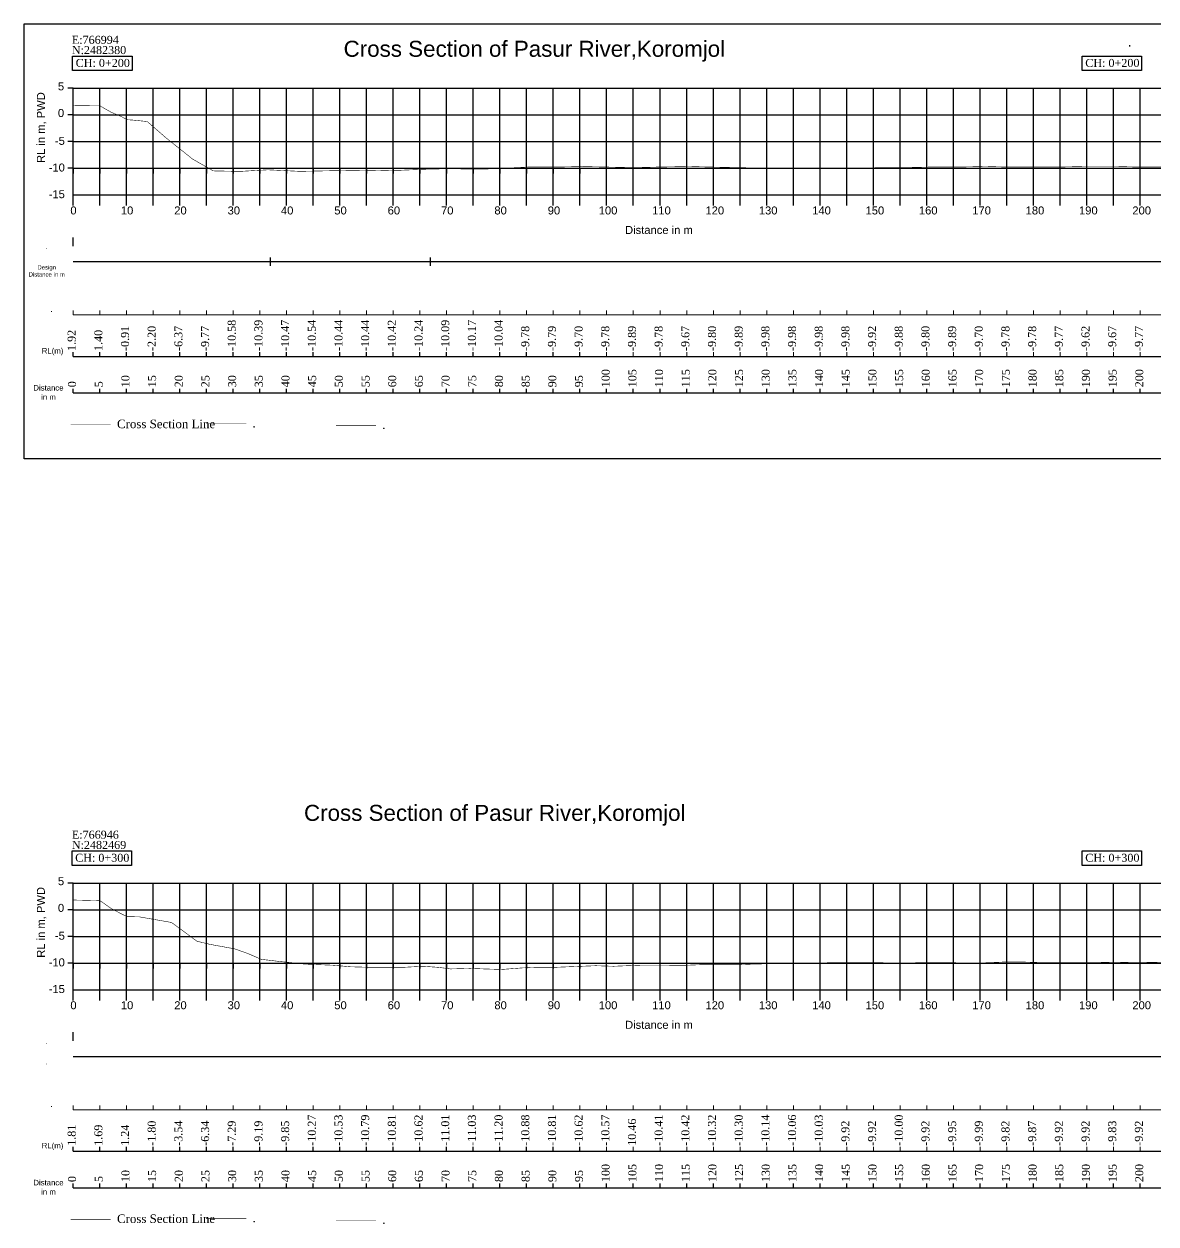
# Model space of a CAD drawing. Header units: inches. Extents: x 48 to 1763, y 126 to 359.
# Drawn here: x 504.2 to 716.4, y 130.5 to 355.5 of the extents above; entities that cross this region are included whole.
import ezdxf

# ---------------------------------------------------------------- set-up
doc = ezdxf.new("R2010")
doc.units = ezdxf.units.IN
doc.header["$MEASUREMENT"] = 0
for name, color, linetype in [('CS Line Design', 1, 'Continuous'), ('CS No', 7, 'Continuous'), ('Design marker', 7, 'Continuous'), ('Heading', 7, 'Continuous'), ('Major Grid', 253, 'Continuous'), ('Text_Design RL', 7, 'Continuous'), ('Text_Distance', 7, 'Continuous'), ('Text_Pre RL', 7, 'Continuous')]:
    doc.layers.add(name, color=color, linetype=linetype)
for name, color, linetype, lineweight in [('CS Line Prework', 3, 'Continuous', 30), ('Plate', 7, 'Continuous', 0), ('Text Post RL', 7, 'Continuous', 0)]:
    doc.layers.add(name, color=color, linetype=linetype, lineweight=lineweight)
doc.styles.add('CS', font='times.ttf', dxfattribs={"height": 1})
doc.styles.add('EL', font='times.ttf', dxfattribs={"height": 1.6})
doc.styles.get("Standard").update_dxf_attribs({"font": 'arial.ttf'})

msp = doc.modelspace()

# ---------------------------------------------------------------- linework, layer by layer
for points in [[(504.22, 355.49), (918.44, 355.49), (918.44, 273.94), (504.22, 273.94)], [(513.33, 349.45), (524.47, 349.45), (524.47, 346.74), (513.33, 346.74)], [(702.53, 349.45), (713.67, 349.45), (713.67, 346.74), (702.53, 346.74)], [(513.23, 200.44), (524.36, 200.44), (524.36, 197.72), (513.23, 197.72)], [(702.53, 200.44), (713.67, 200.44), (713.67, 197.72), (702.53, 197.72)]]:
    msp.add_lwpolyline(points, close=True)
at = {"layer": 'CS Line Prework', "const_width": 0.1}
for points in [[(513.41, 340.2), (518.48, 340.13), (520.51, 338.96), (522.54, 338.1), (523.55, 337.54), (523.55, 337.54), (523.55, 337.54), (523.55, 337.54), (523.55, 337.54), (524.65, 337.47), (527.32, 337.2), (530.88, 334.1), (535.83, 330.15), (539.69, 327.95), (544.64, 327.85), (549.94, 328.15), (555.92, 327.86), (560.88, 327.96), (565.82, 328.06), (570.61, 327.96), (574.64, 328.06), (579.58, 328.26), (583.65, 328.36), (589.78, 328.26), (594.58, 328.46), (598.6, 328.66), (603.74, 328.66), (608.79, 328.76), (613.74, 328.66), (618.53, 328.56), (622.75, 328.66), (628.89, 328.77), (632.76, 328.67), (637.71, 328.57), (642.69, 328.47), (647.54, 328.47), (650.38, 328.47), (655.17, 328.47), (660.58, 328.47), (665.37, 328.57), (669.38, 328.57), (674.18, 328.67), (679.59, 328.67), (684.38, 328.77), (688.4, 328.67), (694.73, 328.67), (698.6, 328.68), (703.55, 328.78), (708.49, 328.78), (712.56, 328.68), (718.7, 328.68)], [(513.41, 191.25), (518.48, 191.13), (520.51, 189.69), (522.54, 188.61), (523.55, 188.14), (523.55, 188.14), (523.55, 188.14), (523.55, 188.14), (525.84, 188.09), (531.87, 187.04), (536.62, 183.53), (539.1, 182.93), (541.31, 182.53), (543.72, 182.09), (546.13, 181.23), (548.69, 180.13), (552.09, 179.73), (556.95, 179.23), (559.41, 179.13), (562.04, 179.03), (565.45, 178.73), (569.11, 178.63), (571.74, 178.63), (575.35, 178.63), (579.01, 178.83), (581.84, 178.63), (584.16, 178.33), (587.82, 178.43), (590.45, 178.33), (593.69, 178.23), (597.72, 178.53), (600.19, 178.63), (603.75, 178.63), (606.23, 178.73), (608.7, 178.83), (611.33, 178.93), (614.73, 178.83), (617.21, 178.93), (619.84, 179.03), (623.24, 179.03), (625.91, 179.02), (628.39, 179.02), (631.02, 179.12), (634.42, 179.12), (638.09, 179.12), (640.56, 179.22), (644.13, 179.32), (646.8, 179.32), (649.43, 179.42), (651.9, 179.32), (655.31, 179.52), (658.96, 179.52), (663.92, 179.52), (667.76, 179.42), (673.08, 179.52), (676.75, 179.52), (682.83, 179.42), (687.77, 179.62), (691.59, 179.62), (695.01, 179.52), (699.95, 179.52), (704.9, 179.52), (708.66, 179.61), (712.68, 179.51), (717.86, 179.61)]]:
    msp.add_lwpolyline(points, dxfattribs=at)
at = {"layer": 'Design marker'}
for p, q in [((550.41, 310.14), (550.41, 311.74)), ((580.41, 310.14), (580.41, 311.74))]:
    msp.add_line(p, q, dxfattribs=at)
at = {"layer": 'Major Grid', "linetype": 'Continuous'}
for p, q in [((513.41, 343.45), (512.41, 343.45)), ((513.41, 321.45), (513.41, 343.45)), ((513.41, 343.45), (918.44, 343.45)), ((518.41, 321.45), (518.41, 343.45)), ((523.41, 321.45), (523.41, 343.45)), ((528.41, 321.45), (528.41, 343.45)), ((533.41, 321.45), (533.41, 343.45)), ((538.41, 321.45), (538.41, 343.45)), ((543.41, 321.45), (543.41, 343.45)), ((548.41, 321.45), (548.41, 343.45)), ((553.41, 321.45), (553.41, 343.45)), ((558.41, 321.45), (558.41, 343.45)), ((563.41, 321.45), (563.41, 343.45)), ((568.41, 321.45), (568.41, 343.45)), ((573.41, 321.45), (573.41, 343.45)), ((578.41, 321.45), (578.41, 343.45)), ((583.41, 321.45), (583.41, 343.45)), ((588.41, 321.45), (588.41, 343.45)), ((593.41, 321.45), (593.41, 343.45)), ((598.41, 321.45), (598.41, 343.45)), ((603.41, 321.45), (603.41, 343.45)), ((608.41, 321.45), (608.41, 343.45)), ((613.41, 321.45), (613.41, 343.45)), ((618.41, 321.45), (618.41, 343.45)), ((623.41, 321.45), (623.41, 343.45)), ((628.41, 321.45), (628.41, 343.45)), ((633.41, 321.45), (633.41, 343.45)), ((638.41, 321.45), (638.41, 343.45)), ((643.41, 321.45), (643.41, 343.45)), ((648.41, 321.45), (648.41, 343.45)), ((653.41, 321.45), (653.41, 343.45)), ((658.41, 321.45), (658.41, 343.45)), ((663.41, 321.45), (663.41, 343.45)), ((668.41, 321.45), (668.41, 343.45)), ((673.41, 321.45), (673.41, 343.45)), ((678.41, 321.45), (678.41, 343.45)), ((683.41, 321.45), (683.41, 343.45)), ((688.41, 321.45), (688.41, 343.45)), ((693.41, 321.45), (693.41, 343.45)), ((698.41, 321.45), (698.41, 343.45)), ((703.41, 321.45), (703.41, 343.45)), ((708.41, 321.45), (708.41, 343.45)), ((713.41, 321.45), (713.41, 343.45)), ((513.41, 338.45), (512.41, 338.45)), ((513.41, 338.45), (918.44, 338.45)), ((513.41, 333.45), (512.41, 333.45)), ((513.41, 333.45), (918.44, 333.45)), ((513.41, 328.45), (512.41, 328.45)), ((513.41, 328.45), (513.41, 327.45)), ((513.41, 328.45), (918.44, 328.45)), ((513.41, 328.45), (918.44, 328.45)), ((518.41, 328.45), (518.41, 327.45)), ((523.41, 328.45), (523.41, 327.45)), ((528.41, 328.45), (528.41, 327.45)), ((533.41, 328.45), (533.41, 327.45)), ((538.41, 328.45), (538.41, 327.45)), ((543.41, 328.45), (543.41, 327.45)), ((548.41, 328.45), (548.41, 327.45)), ((553.41, 328.45), (553.41, 327.45)), ((558.41, 328.45), (558.41, 327.45)), ((563.41, 328.45), (563.41, 327.45)), ((568.41, 328.45), (568.41, 327.45)), ((573.41, 328.45), (573.41, 327.45)), ((578.41, 328.45), (578.41, 327.45)), ((583.41, 328.45), (583.41, 327.45)), ((588.41, 328.45), (588.41, 327.45)), ((593.41, 328.45), (593.41, 327.45)), ((598.41, 328.45), (598.41, 327.45)), ((603.41, 328.45), (603.41, 327.45)), ((608.41, 328.45), (608.41, 327.45)), ((513.41, 323.45), (918.44, 323.45)), ((513.41, 194.44), (512.41, 194.44)), ((513.41, 172.44), (513.41, 194.44)), ((513.41, 194.44), (918.44, 194.44)), ((518.41, 172.44), (518.41, 194.44)), ((523.41, 172.44), (523.41, 194.44)), ((528.41, 172.44), (528.41, 194.44)), ((533.41, 172.44), (533.41, 194.44)), ((538.41, 172.44), (538.41, 194.44)), ((543.41, 172.44), (543.41, 194.44)), ((548.41, 172.44), (548.41, 194.44)), ((553.41, 172.44), (553.41, 194.44)), ((558.41, 172.44), (558.41, 194.44)), ((563.41, 172.44), (563.41, 194.44)), ((568.41, 172.44), (568.41, 194.44)), ((573.41, 172.44), (573.41, 194.44)), ((578.41, 172.44), (578.41, 194.44)), ((583.41, 172.44), (583.41, 194.44)), ((588.41, 172.44), (588.41, 194.44)), ((593.41, 172.44), (593.41, 194.44)), ((598.41, 172.44), (598.41, 194.44)), ((603.41, 172.44), (603.41, 194.44)), ((608.41, 172.44), (608.41, 194.44)), ((613.41, 172.44), (613.41, 194.44)), ((618.41, 172.44), (618.41, 194.44)), ((623.41, 172.44), (623.41, 194.44)), ((628.41, 172.44), (628.41, 194.44)), ((633.41, 172.44), (633.41, 194.44)), ((638.41, 172.44), (638.41, 194.44)), ((643.41, 172.44), (643.41, 194.44)), ((648.41, 172.44), (648.41, 194.44)), ((653.41, 172.44), (653.41, 194.44)), ((658.41, 172.44), (658.41, 194.44)), ((663.41, 172.44), (663.41, 194.44)), ((668.41, 172.44), (668.41, 194.44)), ((673.41, 172.44), (673.41, 194.44)), ((678.41, 172.44), (678.41, 194.44)), ((683.41, 172.44), (683.41, 194.44)), ((688.41, 172.44), (688.41, 194.44)), ((693.41, 172.44), (693.41, 194.44)), ((698.41, 172.44), (698.41, 194.44)), ((703.41, 172.44), (703.41, 194.44)), ((708.41, 172.44), (708.41, 194.44)), ((713.41, 172.44), (713.41, 194.44)), ((513.41, 189.44), (512.41, 189.44)), ((513.41, 189.44), (918.44, 189.44)), ((513.41, 184.44), (512.41, 184.44)), ((513.41, 184.44), (918.44, 184.44)), ((513.41, 179.44), (512.41, 179.44)), ((513.41, 179.44), (513.41, 178.44)), ((513.41, 179.44), (918.44, 179.44)), ((513.41, 179.44), (918.44, 179.44)), ((518.41, 179.44), (518.41, 178.44)), ((523.41, 179.44), (523.41, 178.44)), ((528.41, 179.44), (528.41, 178.44)), ((533.41, 179.44), (533.41, 178.44)), ((538.41, 179.44), (538.41, 178.44)), ((543.41, 179.44), (543.41, 178.44)), ((548.41, 179.44), (548.41, 178.44)), ((553.41, 179.44), (553.41, 178.44)), ((558.41, 179.44), (558.41, 178.44)), ((563.41, 179.44), (563.41, 178.44)), ((568.41, 179.44), (568.41, 178.44)), ((573.41, 179.44), (573.41, 178.44)), ((578.41, 179.44), (578.41, 178.44)), ((583.41, 179.44), (583.41, 178.44)), ((588.41, 179.44), (588.41, 178.44)), ((593.41, 179.44), (593.41, 178.44)), ((598.41, 179.44), (598.41, 178.44)), ((603.41, 179.44), (603.41, 178.44)), ((608.41, 179.44), (608.41, 178.44)), ((513.41, 174.44), (918.44, 174.44))]:
    msp.add_line(p, q, dxfattribs=at)
at = {"layer": 'Plate', "color": 3, "const_width": 0.1}
for points in [[(520.48, 280.4), (512.96, 280.4)], [(520.48, 131.38), (512.96, 131.38)]]:
    msp.add_lwpolyline(points, dxfattribs=at)
at = {"layer": 'Plate', "color": 1, "const_width": 0.1}
for points in [[(545.86, 280.53), (538.34, 280.53)], [(545.86, 131.51), (538.34, 131.51)]]:
    msp.add_lwpolyline(points, dxfattribs=at)
at = {"layer": 'Plate', "const_width": 0.1}
for points in [[(570.18, 280.24), (562.66, 280.24)], [(570.18, 131.23), (562.66, 131.23)]]:
    msp.add_lwpolyline(points, dxfattribs=at)
at = {"layer": 'Text Post RL'}
for p, q in [((513.41, 300.95), (513.41, 301.75)), ((513.41, 300.95), (513.41, 301.75)), ((518.41, 300.95), (518.41, 301.75)), ((523.41, 300.95), (523.41, 301.75)), ((528.41, 300.95), (528.41, 301.75)), ((533.41, 300.95), (533.41, 301.75)), ((538.41, 300.95), (538.41, 301.75)), ((543.41, 300.95), (543.41, 301.75)), ((548.41, 300.95), (548.41, 301.75)), ((553.41, 300.95), (553.41, 301.75)), ((558.41, 300.95), (558.41, 301.75)), ((563.41, 300.95), (563.41, 301.75)), ((568.41, 300.95), (568.41, 301.75)), ((573.41, 300.95), (573.41, 301.75)), ((578.41, 300.95), (578.41, 301.75)), ((583.41, 300.95), (583.41, 301.75)), ((588.41, 300.95), (588.41, 301.75)), ((593.41, 300.95), (593.41, 301.75)), ((598.41, 300.95), (598.41, 301.75)), ((603.41, 300.95), (603.41, 301.75)), ((608.41, 300.95), (608.41, 301.75)), ((613.41, 300.95), (613.41, 301.75)), ((618.41, 300.95), (618.41, 301.75)), ((623.41, 300.95), (623.41, 301.75)), ((628.41, 300.95), (628.41, 301.75)), ((633.41, 300.95), (633.41, 301.75)), ((638.41, 300.95), (638.41, 301.75)), ((643.41, 300.95), (643.41, 301.75)), ((648.41, 300.95), (648.41, 301.75)), ((653.41, 300.95), (653.41, 301.75)), ((658.41, 300.95), (658.41, 301.75)), ((663.41, 300.95), (663.41, 301.75)), ((668.41, 300.95), (668.41, 301.75)), ((673.41, 300.95), (673.41, 301.75)), ((678.41, 300.95), (678.41, 301.75)), ((683.41, 300.95), (683.41, 301.75)), ((688.41, 300.95), (688.41, 301.75)), ((693.41, 300.95), (693.41, 301.75)), ((698.41, 300.95), (698.41, 301.75)), ((703.41, 300.95), (703.41, 301.75)), ((708.41, 300.95), (708.41, 301.75)), ((713.41, 300.95), (713.41, 301.75)), ((613.41, 293.16), (613.41, 293.96)), ((618.41, 293.16), (618.41, 293.96)), ((623.41, 293.16), (623.41, 293.96)), ((628.41, 293.16), (628.41, 293.96)), ((633.41, 293.16), (633.41, 293.96)), ((638.41, 293.16), (638.41, 293.96)), ((643.41, 293.16), (643.41, 293.96)), ((648.41, 293.16), (648.41, 293.96)), ((653.41, 293.16), (653.41, 293.96)), ((658.41, 293.16), (658.41, 293.96)), ((663.41, 293.16), (663.41, 293.96)), ((668.41, 293.16), (668.41, 293.96)), ((673.41, 293.16), (673.41, 293.96)), ((678.41, 293.16), (678.41, 293.96)), ((683.41, 293.16), (683.41, 293.96)), ((688.41, 293.16), (688.41, 293.96)), ((693.41, 293.16), (693.41, 293.96)), ((698.41, 293.16), (698.41, 293.96)), ((703.41, 293.16), (703.41, 293.96)), ((708.41, 293.16), (708.41, 293.96)), ((713.41, 293.16), (713.41, 293.96)), ((513.41, 151.94), (513.41, 152.74)), ((513.41, 151.94), (513.41, 152.74)), ((518.41, 151.94), (518.41, 152.74)), ((523.41, 151.94), (523.41, 152.74)), ((528.41, 151.94), (528.41, 152.74)), ((533.41, 151.94), (533.41, 152.74)), ((538.41, 151.94), (538.41, 152.74)), ((543.41, 151.94), (543.41, 152.74)), ((548.41, 151.94), (548.41, 152.74)), ((553.41, 151.94), (553.41, 152.74)), ((558.41, 151.94), (558.41, 152.74)), ((563.41, 151.94), (563.41, 152.74)), ((568.41, 151.94), (568.41, 152.74)), ((573.41, 151.94), (573.41, 152.74)), ((578.41, 151.94), (578.41, 152.74)), ((583.41, 151.94), (583.41, 152.74)), ((588.41, 151.94), (588.41, 152.74)), ((593.41, 151.94), (593.41, 152.74)), ((598.41, 151.94), (598.41, 152.74)), ((603.41, 151.94), (603.41, 152.74)), ((608.41, 151.94), (608.41, 152.74)), ((613.41, 151.94), (613.41, 152.74)), ((618.41, 151.94), (618.41, 152.74)), ((623.41, 151.94), (623.41, 152.74)), ((628.41, 151.94), (628.41, 152.74)), ((633.41, 151.94), (633.41, 152.74)), ((638.41, 151.94), (638.41, 152.74)), ((643.41, 151.94), (643.41, 152.74)), ((648.41, 151.94), (648.41, 152.74)), ((653.41, 151.94), (653.41, 152.74)), ((658.41, 151.94), (658.41, 152.74)), ((663.41, 151.94), (663.41, 152.74)), ((668.41, 151.94), (668.41, 152.74)), ((673.41, 151.94), (673.41, 152.74)), ((678.41, 151.94), (678.41, 152.74)), ((683.41, 151.94), (683.41, 152.74)), ((688.41, 151.94), (688.41, 152.74)), ((693.41, 151.94), (693.41, 152.74)), ((698.41, 151.94), (698.41, 152.74)), ((703.41, 151.94), (703.41, 152.74)), ((708.41, 151.94), (708.41, 152.74)), ((713.41, 151.94), (713.41, 152.74)), ((613.41, 144.15), (613.41, 144.95)), ((618.41, 144.15), (618.41, 144.95)), ((623.41, 144.15), (623.41, 144.95)), ((628.41, 144.15), (628.41, 144.95)), ((633.41, 144.15), (633.41, 144.95)), ((638.41, 144.15), (638.41, 144.95)), ((643.41, 144.15), (643.41, 144.95)), ((648.41, 144.15), (648.41, 144.95)), ((653.41, 144.15), (653.41, 144.95)), ((658.41, 144.15), (658.41, 144.95)), ((663.41, 144.15), (663.41, 144.95)), ((668.41, 144.15), (668.41, 144.95)), ((673.41, 144.15), (673.41, 144.95)), ((678.41, 144.15), (678.41, 144.95)), ((683.41, 144.15), (683.41, 144.95)), ((688.41, 144.15), (688.41, 144.95)), ((693.41, 144.15), (693.41, 144.95)), ((698.41, 144.15), (698.41, 144.95)), ((703.41, 144.15), (703.41, 144.95)), ((708.41, 144.15), (708.41, 144.95)), ((713.41, 144.15), (713.41, 144.95))]:
    msp.add_line(p, q, dxfattribs=at)
at = {"layer": 'Text Post RL', "linetype": 'Continuous'}
for p, q in [((513.41, 300.95), (918.44, 300.95)), ((513.41, 151.94), (918.44, 151.94))]:
    msp.add_line(p, q, dxfattribs=at)
at = {"layer": 'Text_Design RL'}
for p, q in [((513.41, 313.86), (513.41, 315.46)), ((513.41, 164.85), (513.41, 166.45))]:
    msp.add_line(p, q, dxfattribs=at)
at = {"layer": 'Text_Design RL', "linetype": 'Continuous'}
for p, q in [((513.41, 310.94), (918.44, 310.94)), ((513.41, 161.93), (918.44, 161.93))]:
    msp.add_line(p, q, dxfattribs=at)
at = {"layer": 'Text_Distance'}
for p, q in [((513.41, 286.31), (513.41, 287.11)), ((513.41, 286.31), (513.41, 287.11)), ((518.41, 286.31), (518.41, 287.11)), ((523.41, 286.31), (523.41, 287.11)), ((528.41, 286.31), (528.41, 287.11)), ((533.41, 286.31), (533.41, 287.11)), ((538.41, 286.31), (538.41, 287.11)), ((543.41, 286.31), (543.41, 287.11)), ((548.41, 286.31), (548.41, 287.11)), ((553.41, 286.31), (553.41, 287.11)), ((558.41, 286.31), (558.41, 287.11)), ((563.41, 286.31), (563.41, 287.11)), ((568.41, 286.31), (568.41, 287.11)), ((573.41, 286.31), (573.41, 287.11)), ((578.41, 286.31), (578.41, 287.11)), ((583.41, 286.31), (583.41, 287.11)), ((588.41, 286.31), (588.41, 287.11)), ((593.41, 286.31), (593.41, 287.11)), ((598.41, 286.31), (598.41, 287.11)), ((603.41, 286.31), (603.41, 287.11)), ((608.41, 286.31), (608.41, 287.11)), ((613.41, 286.31), (613.41, 287.11)), ((618.41, 286.31), (618.41, 287.11)), ((623.41, 286.31), (623.41, 287.11)), ((628.41, 286.31), (628.41, 287.11)), ((633.41, 286.31), (633.41, 287.11)), ((638.41, 286.31), (638.41, 287.11)), ((643.41, 286.31), (643.41, 287.11)), ((648.41, 286.31), (648.41, 287.11)), ((653.41, 286.31), (653.41, 287.11)), ((658.41, 286.31), (658.41, 287.11)), ((663.41, 286.31), (663.41, 287.11)), ((668.41, 286.31), (668.41, 287.11)), ((673.41, 286.31), (673.41, 287.11)), ((678.41, 286.31), (678.41, 287.11)), ((683.41, 286.31), (683.41, 287.11)), ((688.41, 286.31), (688.41, 287.11)), ((693.41, 286.31), (693.41, 287.11)), ((698.41, 286.31), (698.41, 287.11)), ((703.41, 286.31), (703.41, 287.11)), ((708.41, 286.31), (708.41, 287.11)), ((713.41, 286.31), (713.41, 287.11)), ((513.41, 137.3), (513.41, 138.1)), ((513.41, 137.3), (513.41, 138.1)), ((518.41, 137.3), (518.41, 138.1)), ((523.41, 137.3), (523.41, 138.1)), ((528.41, 137.3), (528.41, 138.1)), ((533.41, 137.3), (533.41, 138.1)), ((538.41, 137.3), (538.41, 138.1)), ((543.41, 137.3), (543.41, 138.1)), ((548.41, 137.3), (548.41, 138.1)), ((553.41, 137.3), (553.41, 138.1)), ((558.41, 137.3), (558.41, 138.1)), ((563.41, 137.3), (563.41, 138.1)), ((568.41, 137.3), (568.41, 138.1)), ((573.41, 137.3), (573.41, 138.1)), ((578.41, 137.3), (578.41, 138.1)), ((583.41, 137.3), (583.41, 138.1)), ((588.41, 137.3), (588.41, 138.1)), ((593.41, 137.3), (593.41, 138.1)), ((598.41, 137.3), (598.41, 138.1)), ((603.41, 137.3), (603.41, 138.1)), ((608.41, 137.3), (608.41, 138.1)), ((613.41, 137.3), (613.41, 138.1)), ((618.41, 137.3), (618.41, 138.1)), ((623.41, 137.3), (623.41, 138.1)), ((628.41, 137.3), (628.41, 138.1)), ((633.41, 137.3), (633.41, 138.1)), ((638.41, 137.3), (638.41, 138.1)), ((643.41, 137.3), (643.41, 138.1)), ((648.41, 137.3), (648.41, 138.1)), ((653.41, 137.3), (653.41, 138.1)), ((658.41, 137.3), (658.41, 138.1)), ((663.41, 137.3), (663.41, 138.1)), ((668.41, 137.3), (668.41, 138.1)), ((673.41, 137.3), (673.41, 138.1)), ((678.41, 137.3), (678.41, 138.1)), ((683.41, 137.3), (683.41, 138.1)), ((688.41, 137.3), (688.41, 138.1)), ((693.41, 137.3), (693.41, 138.1)), ((698.41, 137.3), (698.41, 138.1)), ((703.41, 137.3), (703.41, 138.1)), ((708.41, 137.3), (708.41, 138.1)), ((713.41, 137.3), (713.41, 138.1))]:
    msp.add_line(p, q, dxfattribs=at)
at = {"layer": 'Text_Distance', "linetype": 'Continuous'}
for p, q in [((513.41, 286.31), (918.44, 286.31)), ((513.41, 137.3), (918.44, 137.3))]:
    msp.add_line(p, q, dxfattribs=at)
at = {"layer": 'Text_Pre RL'}
for p, q in [((513.41, 293.16), (513.41, 293.96)), ((513.41, 293.16), (513.41, 293.96)), ((518.41, 293.16), (518.41, 293.96)), ((523.41, 293.16), (523.41, 293.96)), ((528.41, 293.16), (528.41, 293.96)), ((533.41, 293.16), (533.41, 293.96)), ((538.41, 293.16), (538.41, 293.96)), ((543.41, 293.16), (543.41, 293.96)), ((548.41, 293.16), (548.41, 293.96)), ((553.41, 293.16), (553.41, 293.96)), ((558.41, 293.16), (558.41, 293.96)), ((563.41, 293.16), (563.41, 293.96)), ((568.41, 293.16), (568.41, 293.96)), ((573.41, 293.16), (573.41, 293.96)), ((578.41, 293.16), (578.41, 293.96)), ((583.41, 293.16), (583.41, 293.96)), ((588.41, 293.16), (588.41, 293.96)), ((593.41, 293.16), (593.41, 293.96)), ((598.41, 293.16), (598.41, 293.96)), ((603.41, 293.16), (603.41, 293.96)), ((608.41, 293.16), (608.41, 293.96)), ((513.41, 144.15), (513.41, 144.95)), ((513.41, 144.15), (513.41, 144.95)), ((518.41, 144.15), (518.41, 144.95)), ((523.41, 144.15), (523.41, 144.95)), ((528.41, 144.15), (528.41, 144.95)), ((533.41, 144.15), (533.41, 144.95)), ((538.41, 144.15), (538.41, 144.95)), ((543.41, 144.15), (543.41, 144.95)), ((548.41, 144.15), (548.41, 144.95)), ((553.41, 144.15), (553.41, 144.95)), ((558.41, 144.15), (558.41, 144.95)), ((563.41, 144.15), (563.41, 144.95)), ((568.41, 144.15), (568.41, 144.95)), ((573.41, 144.15), (573.41, 144.95)), ((578.41, 144.15), (578.41, 144.95)), ((583.41, 144.15), (583.41, 144.95)), ((588.41, 144.15), (588.41, 144.95)), ((593.41, 144.15), (593.41, 144.95)), ((598.41, 144.15), (598.41, 144.95)), ((603.41, 144.15), (603.41, 144.95)), ((608.41, 144.15), (608.41, 144.95))]:
    msp.add_line(p, q, dxfattribs=at)
at = {"layer": 'Text_Pre RL', "linetype": 'Continuous'}
for p, q in [((513.41, 293.16), (918.44, 293.16)), ((513.41, 144.15), (918.44, 144.15))]:
    msp.add_line(p, q, dxfattribs=at)

# ---------------------------------------------------------------- texts
at = {"layer": 'CS Line Design', "char_height": 3, "attachment_point": 1}
for insert, width in [((564.11, 352.34), 81.4112), ((556.69, 209.09), 106.5508)]:
    msp.add_mtext('{\\C7;Cross Section of Pasur River,Koromjol}', dxfattribs=dict(at, insert=insert, width=width))
at = {"layer": 'CS No', "color": 1, "style": 'CS'}
for s, p in [('E:766994', (513.18, 351.77)), ('N:2482380', (513.18, 349.85)), ('E:766946', (513.18, 202.75)), ('N:2482469', (513.18, 200.83))]:
    msp.add_text(s, height=1.5, dxfattribs=at).set_placement(p)
at = {"layer": 'CS No', "style": 'CS'}
for s, p in [('CH: 0+200', (513.91, 347.44)), ('CH: 0+200', (703.11, 347.44)), ('CH: 0+300', (513.81, 198.42)), ('CH: 0+300', (703.11, 198.42))]:
    msp.add_text(s, height=1.5, dxfattribs=at).set_placement(p)
at = {"layer": 'Heading', "insert": (711.44, 353.22), "char_height": 2, "width": 68.3537, "attachment_point": 2}
msp.add_mtext('.', dxfattribs=at)
at = {"layer": 'Major Grid', "color": 7, "char_height": 1.5}
for s, insert, width, attachment_point in [('{\\fArial|b0|i0|c0|p34;5}', (511.74, 344.55), 0.7922, 3), ('{\\fArial|b0|i0|c0|p34;0}', (511.74, 339.55), 0.7922, 3), ('{\\fArial|b0|i0|c0|p34;-5}', (511.87, 334.33), 0.7922, 3), ('{\\fArial|b0|i0|c0|p34;-10}', (511.87, 329.33), 0.7922, 3), ('-15', (511.87, 324.33), 0.7922, 3), ('0', (512.91, 321.28), 0.7922, 1), ('10', (522.37, 321.28), 0.7922, 1), ('20', (532.37, 321.28), 0.7922, 1), ('30', (542.37, 321.28), 0.7922, 1), ('40', (552.37, 321.28), 0.7922, 1), ('50', (562.37, 321.28), 0.7922, 1), ('60', (572.37, 321.28), 0.7922, 1), ('70', (582.37, 321.28), 0.7922, 1), ('80', (592.37, 321.28), 0.7922, 1), ('90', (602.37, 321.28), 0.7922, 1), ('100', (611.93, 321.28), 0.7922, 1), ('110', (621.93, 321.28), 0.7922, 1), ('120', (631.93, 321.28), 0.7922, 1), ('130', (641.93, 321.28), 0.7922, 1), ('140', (651.93, 321.28), 0.7922, 1), ('150', (661.93, 321.28), 0.7922, 1), ('160', (671.93, 321.28), 0.7922, 1), ('170', (681.93, 321.28), 0.7922, 1), ('180', (691.93, 321.28), 0.7922, 1), ('190', (701.93, 321.28), 0.7922, 1), ('200', (711.93, 321.28), 0.7922, 1), ('{\\fArial|b0|i0|c0|p34;Distance in m}', (616.86, 317.62), 14.2133, 1), ('{\\fArial|b0|i0|c0|p34;5}', (511.74, 195.53), 0.7922, 3), ('{\\fArial|b0|i0|c0|p34;0}', (511.74, 190.53), 0.7922, 3), ('{\\fArial|b0|i0|c0|p34;-5}', (511.87, 185.31), 0.7922, 3), ('{\\fArial|b0|i0|c0|p34;-10}', (511.87, 180.31), 0.7922, 3), ('-15', (511.87, 175.31), 0.7922, 3), ('0', (512.91, 172.27), 0.7922, 1), ('10', (522.37, 172.27), 0.7922, 1), ('20', (532.37, 172.27), 0.7922, 1), ('30', (542.37, 172.27), 0.7922, 1), ('40', (552.37, 172.27), 0.7922, 1), ('50', (562.37, 172.27), 0.7922, 1), ('60', (572.37, 172.27), 0.7922, 1), ('70', (582.37, 172.27), 0.7922, 1), ('80', (592.37, 172.27), 0.7922, 1), ('90', (602.37, 172.27), 0.7922, 1), ('100', (611.93, 172.27), 0.7922, 1), ('110', (621.93, 172.27), 0.7922, 1), ('120', (631.93, 172.27), 0.7922, 1), ('130', (641.93, 172.27), 0.7922, 1), ('140', (651.93, 172.27), 0.7922, 1), ('150', (661.93, 172.27), 0.7922, 1), ('160', (671.93, 172.27), 0.7922, 1), ('170', (681.93, 172.27), 0.7922, 1), ('180', (691.93, 172.27), 0.7922, 1), ('190', (701.93, 172.27), 0.7922, 1), ('200', (711.93, 172.27), 0.7922, 1), ('{\\fArial|b0|i0|c0|p34;Distance in m}', (616.86, 168.6), 14.2133, 1)]:
    msp.add_mtext(s, dxfattribs=dict(at, insert=insert, width=width, attachment_point=attachment_point))
at = {"layer": 'Major Grid', "color": 7, "char_height": 1.5, "width": 23.1773, "attachment_point": 1, "rotation": 90}
for insert in [(506.63, 329.43), (506.63, 180.42)]:
    msp.add_mtext('{\\fArial|b0|i0|c0|p34;RL in m, PWD}', dxfattribs=dict(at, insert=insert))
at = {"layer": 'Plate', "style": 'EL'}
for s, p in [('Cross Section Line', (521.65, 279.71)), ('.', (547.04, 279.85)), ('.', (571.36, 279.56)), ('Cross Section Line', (521.65, 130.7)), ('.', (547.04, 130.83)), ('.', (571.36, 130.54))]:
    msp.add_text(s, height=1.6, dxfattribs=at).set_placement(p)
at = {"layer": 'Text Post RL', "char_height": 1.04, "width": 10.9783, "attachment_point": 2}
for insert in [(509.37, 302.53), (509.37, 153.51)]:
    msp.add_mtext('.', dxfattribs=dict(at, insert=insert))
at = {"layer": 'Text_Design RL', "color": 1, "char_height": 0.8, "width": 10.9783, "attachment_point": 2}
for s, insert in [('.', (508.47, 314.11)), ('{\\fArial|b0|i0|c0|p34;Design \\PDistance in m}', (508.47, 310.27)), ('.', (508.47, 165.09)), ('.', (508.47, 161.26))]:
    msp.add_mtext(s, dxfattribs=dict(at, insert=insert))
at = {"layer": 'Text_Distance', "style": 'EL'}
for s, p in [('100', (613.97, 287.38)), ('105', (618.97, 287.38)), ('110', (623.97, 287.38)), ('115', (628.97, 287.38)), ('120', (633.97, 287.38)), ('125', (638.97, 287.38)), ('130', (643.97, 287.38)), ('135', (648.97, 287.38)), ('140', (653.97, 287.38)), ('145', (658.97, 287.38)), ('150', (663.97, 287.38)), ('155', (668.97, 287.38)), ('160', (673.97, 287.38)), ('165', (678.97, 287.38)), ('170', (683.97, 287.38)), ('175', (688.97, 287.38)), ('180', (693.97, 287.38)), ('185', (698.97, 287.38)), ('190', (703.97, 287.38)), ('195', (708.97, 287.38)), ('200', (713.97, 287.38)), ('0', (513.97, 287.38)), ('5', (518.97, 287.38)), ('10', (523.97, 287.38)), ('15', (528.97, 287.38)), ('20', (533.97, 287.38)), ('25', (538.97, 287.38)), ('30', (543.97, 287.38)), ('35', (548.97, 287.38)), ('40', (553.97, 287.38)), ('45', (558.97, 287.38)), ('50', (563.97, 287.38)), ('55', (568.97, 287.38)), ('60', (573.97, 287.38)), ('65', (578.97, 287.38)), ('70', (583.97, 287.38)), ('75', (588.97, 287.38)), ('80', (593.97, 287.38)), ('85', (598.97, 287.38)), ('90', (603.97, 287.38)), ('95', (608.97, 287.38)), ('10', (523.97, 138.37)), ('15', (528.97, 138.37)), ('20', (533.97, 138.37)), ('25', (538.97, 138.37)), ('30', (543.97, 138.37)), ('35', (548.97, 138.37)), ('40', (553.97, 138.37)), ('45', (558.97, 138.37)), ('50', (563.97, 138.37)), ('55', (568.97, 138.37)), ('60', (573.97, 138.37)), ('65', (578.97, 138.37)), ('70', (583.97, 138.37)), ('75', (588.97, 138.37)), ('80', (593.97, 138.37)), ('85', (598.97, 138.37)), ('90', (603.97, 138.37)), ('95', (608.97, 138.37)), ('100', (613.97, 138.37)), ('105', (618.97, 138.37)), ('110', (623.97, 138.37)), ('115', (628.97, 138.37)), ('120', (633.97, 138.37)), ('125', (638.97, 138.37)), ('130', (643.97, 138.37)), ('135', (648.97, 138.37)), ('140', (653.97, 138.37)), ('145', (658.97, 138.37)), ('150', (663.97, 138.37)), ('155', (668.97, 138.37)), ('160', (673.97, 138.37)), ('165', (678.97, 138.37)), ('170', (683.97, 138.37)), ('175', (688.97, 138.37)), ('180', (693.97, 138.37)), ('185', (698.97, 138.37)), ('190', (703.97, 138.37)), ('195', (708.97, 138.37)), ('200', (713.97, 138.37)), ('0', (513.97, 138.37)), ('5', (518.97, 138.37))]:
    msp.add_text(s, height=1.5, rotation=90, dxfattribs=at).set_placement(p)
at = {"layer": 'Text_Distance', "char_height": 1.04, "width": 10.9783, "attachment_point": 2}
for insert in [(508.8, 287.8), (508.8, 138.79)]:
    msp.add_mtext('{\\fArial|b0|i0|c0|p34;Distance\\Pin m}', dxfattribs=dict(at, insert=insert))
at = {"layer": 'Text_Pre RL', "style": 'CS'}
for s, p in [('-10.58', (543.9, 294.18)), ('-10.39', (548.9, 294.18)), ('-10.47', (553.9, 294.18)), ('-10.54', (558.9, 294.18)), ('-10.44', (563.9, 294.18)), ('-10.44', (568.9, 294.18)), ('-10.42', (573.9, 294.18)), ('-10.24', (578.9, 294.18)), ('-10.09', (583.9, 294.18)), ('-10.17', (588.9, 294.18)), ('-10.04', (593.9, 294.18)), ('1.92', (513.9, 294.18)), ('1.40', (518.9, 294.18)), ('-0.91', (523.9, 294.18)), ('-2.20', (528.9, 294.18)), ('-6.37', (533.9, 294.18)), ('-9.77', (538.9, 294.18)), ('-9.78', (598.9, 294.18)), ('-9.79', (603.9, 294.18)), ('-9.70', (608.9, 294.18)), ('-9.78', (613.9, 294.18)), ('-9.89', (618.9, 294.18)), ('-9.78', (623.9, 294.18)), ('-9.67', (628.9, 294.18)), ('-9.80', (633.9, 294.18)), ('-9.89', (638.9, 294.18)), ('-9.98', (643.9, 294.18)), ('-9.98', (648.9, 294.18)), ('-9.98', (653.9, 294.18)), ('-9.98', (658.9, 294.18)), ('-9.92', (663.9, 294.18)), ('-9.88', (668.9, 294.18)), ('-9.80', (673.9, 294.18)), ('-9.89', (678.9, 294.18)), ('-9.70', (683.9, 294.18)), ('-9.78', (688.9, 294.18)), ('-9.78', (693.9, 294.18)), ('-9.77', (698.9, 294.18)), ('-9.62', (703.9, 294.18)), ('-9.67', (708.9, 294.18)), ('-9.77', (713.9, 294.18)), ('-10.27', (558.9, 145.17)), ('-10.53', (563.9, 145.17)), ('-10.79', (568.9, 145.17)), ('-10.81', (573.9, 145.17)), ('-10.62', (578.9, 145.17)), ('-11.01', (583.9, 145.17)), ('-11.03', (588.9, 145.17)), ('-11.20', (593.9, 145.17)), ('-10.88', (598.9, 145.17)), ('-10.81', (603.9, 145.17)), ('-10.62', (608.9, 145.17)), ('-10.57', (613.9, 145.17)), ('-10.41', (623.9, 145.17)), ('-10.42', (628.9, 145.17)), ('-10.32', (633.9, 145.17)), ('-10.30', (638.9, 145.17)), ('-10.14', (643.9, 145.17)), ('-10.06', (648.9, 145.17)), ('-10.03', (653.9, 145.17)), ('-10.00', (668.9, 145.17)), ('1.81', (513.9, 145.17)), ('1.69', (518.9, 145.17)), ('1.24', (523.9, 145.17)), ('-1.80', (528.9, 145.17)), ('-3.54', (533.9, 145.17)), ('-6.34', (538.9, 145.17)), ('-7.29', (543.9, 145.17)), ('-9.19', (548.9, 145.17)), ('-9.85', (553.9, 145.17)), ('10.46', (618.9, 145.17)), ('-9.92', (658.9, 145.17)), ('-9.92', (663.9, 145.17)), ('-9.92', (673.9, 145.17)), ('-9.95', (678.9, 145.17)), ('-9.99', (683.9, 145.17)), ('-9.82', (688.9, 145.17)), ('-9.87', (693.9, 145.17)), ('-9.92', (698.9, 145.17)), ('-9.92', (703.9, 145.17)), ('-9.83', (708.9, 145.17)), ('-9.92', (713.9, 145.17))]:
    msp.add_text(s, height=1.5, rotation=90, dxfattribs=at).set_placement(p)
at = {"layer": 'Text_Pre RL', "char_height": 1.04, "width": 10.9783, "attachment_point": 2}
for insert in [(509.37, 294.74), (509.37, 145.72)]:
    msp.add_mtext(' RL(m)', dxfattribs=dict(at, insert=insert))

doc.saveas('drawing.dxf')
